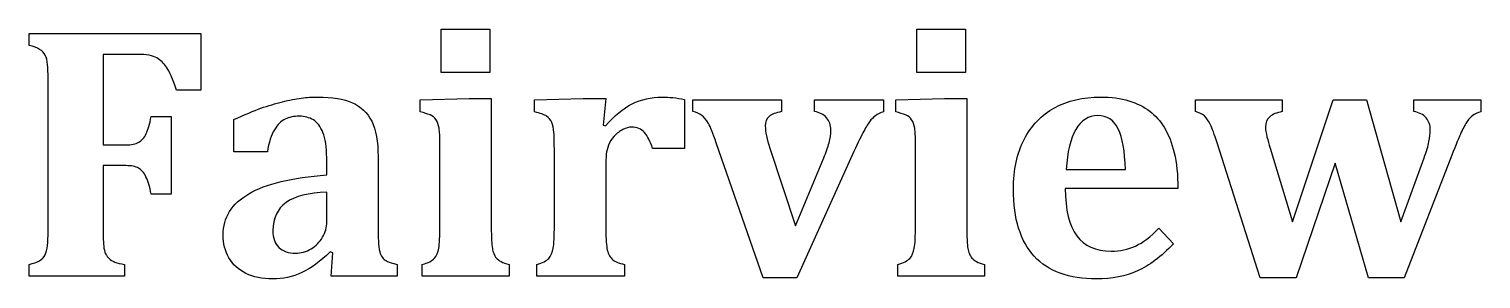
# Model space of a CAD drawing. Extents: x 0 to 800, y 146 to 730.
# Drawn here: x 428.39 to 459.03, y 470.61 to 475.89 of the extents above; entities that cross this region are included whole.
import ezdxf

# ---------------------------------------------------------------- set-up
doc = ezdxf.new("R2010")
doc.units = 0
doc.layers.get('0').update_dxf_attribs({"linetype": 'CONTINUOUS'})

msp = doc.modelspace()

# ---------------------------------------------------------------- linework, layer by layer
at = {"color": 7}
for points in [[(438.115672, 475.887048), (438.115672, 474.968304), (437.088176, 474.968304), (437.088176, 475.887048), (438.115672, 475.887048)], [(448.150672, 475.887048), (448.150672, 474.968304), (447.123176, 474.968304), (447.123176, 475.887048), (448.150672, 475.887048)], [(428.392064, 475.541976), (428.392064, 475.78948), (432.01832, 475.78948), (432.01832, 474.596976), (431.504568, 474.596976)], [(430.679568, 475.35072), (429.955816, 475.35072), (429.955816, 473.441968), (430.435816, 473.441968)], [(428.793272, 471.615728), (428.793272, 474.84448)], [(436.645688, 474.135768), (436.645688, 474.390768), (437.676944, 474.420768), (438.145688, 474.420768), (438.145688, 471.75452)], [(439.060688, 474.135784), (439.060688, 474.390784), (440.088192, 474.420784), (440.560688, 474.420784), (440.508176, 473.854552)], [(442.225648, 474.402048), (442.225648, 473.367048), (441.546896, 473.367048)], [(442.398192, 474.143304), (442.398192, 474.3908), (444.269424, 474.3908)], [(444.269424, 474.3908), (444.269424, 474.143304)], [(444.966944, 474.143304), (444.966944, 474.3908), (446.425688, 474.3908), (446.425688, 474.139552)], [(446.680688, 474.135768), (446.680688, 474.390768), (447.711944, 474.420768), (448.180688, 474.420768), (448.180688, 471.75452)], [(453.003176, 474.143304), (453.003176, 474.3908), (454.836928, 474.3908), (454.836928, 474.143304)], [(454.581944, 473.3708), (455.050688, 471.814552), (455.913192, 474.3908), (456.610688, 474.3908), (457.338192, 471.814552), (457.82944, 473.168304)], [(457.615648, 474.143304), (457.615648, 474.3908), (459.0294, 474.3908), (459.0294, 474.139552)], [(430.96832, 474.038248), (431.392064, 474.038248), (431.392064, 472.403248), (430.96832, 472.403248)], [(433.420712, 473.295776), (432.71196, 473.295776), (432.71196, 473.97828)], [(440.508176, 473.854552), (440.556896, 473.843272)], [(437.061952, 471.7508), (437.061952, 473.494552)], [(445.761944, 473.224552), (444.591944, 470.633304), (443.883192, 470.633304), (442.893192, 473.487048)], [(444.025672, 473.3708), (444.565672, 471.732048), (445.161928, 473.168304)], [(447.096952, 471.7508), (447.096952, 473.494552)], [(456.655672, 470.633304), (455.950672, 473.052048), (455.129424, 470.633304), (454.371928, 470.633304), (453.460672, 473.487048)], [(434.673184, 472.808272), (434.673184, 473.16452)], [(435.75696, 473.194512), (435.75696, 471.732008)], [(439.476888, 471.750784), (439.476888, 473.292032)], [(458.4144, 473.224584), (457.405648, 470.633336), (456.655672, 470.633304)], [(430.435816, 473.003224), (429.955816, 473.003224), (429.955672, 471.612048)], [(440.560616, 472.950784), (440.560616, 471.754536)], [(450.276928, 472.924552), (451.525672, 472.924552)], [(434.67692, 471.818304), (434.67692, 472.4408)], [(452.635648, 472.519584), (450.258152, 472.519584)], [(452.2344, 471.683336), (452.538176, 471.353304)], [(430.40948, 470.918256), (430.40948, 470.670752), (428.391976, 470.670752), (428.391976, 470.918256)], [(434.800672, 471.162048), (434.744432, 471.180768)], [(436.161928, 470.918288), (436.161928, 470.670784), (434.766928, 470.670784), (434.800672, 471.162048)], [(438.520656, 470.918312), (438.520656, 470.670808), (436.690656, 470.670808), (436.690672, 470.918304)], [(440.958112, 470.918288), (440.958112, 470.670784), (439.10936, 470.670784), (439.10936, 470.918288)], [(448.555656, 470.918312), (448.555656, 470.670808), (446.725656, 470.670808), (446.725672, 470.918304)]]:
    msp.add_lwpolyline(points, dxfattribs=at)
for points in [[(428.615192, 475.4576), (428.561432, 475.48888), (428.487064, 475.51696), (428.392064, 475.541976)], [(428.735192, 475.335728), (428.708952, 475.385728), (428.668952, 475.426352), (428.615192, 475.4576)], [(428.783912, 475.140728), (428.777512, 475.220728), (428.761432, 475.285728), (428.735192, 475.335728)], [(431.08832, 475.2776), (431.008312, 475.32632), (430.872064, 475.35072), (430.679568, 475.35072)], [(431.294568, 475.078856), (431.237048, 475.1626), (431.168312, 475.228848), (431.08832, 475.2776)], [(428.793272, 474.84448), (428.793272, 474.961976), (428.790072, 475.060728), (428.783912, 475.140728)], [(431.504568, 474.596976), (431.422064, 474.834472), (431.352064, 474.995096), (431.294568, 475.078856)], [(433.285712, 474.214528), (433.438216, 474.269488), (433.58884, 474.315152), (433.737592, 474.3514)], [(433.737592, 474.3514), (433.886336, 474.38764), (434.019464, 474.41324), (434.13696, 474.42828)], [(434.13696, 474.42828), (434.254464, 474.44324), (434.37196, 474.45076), (434.489464, 474.45076)], [(434.489464, 474.45076), (434.79196, 474.45076), (435.033832, 474.41076), (435.215088, 474.33076)], [(435.215088, 474.33076), (435.396336, 474.25076), (435.53196, 474.12076), (435.62196, 473.94076)], [(440.556896, 473.843272), (440.7394, 474.058264), (440.926896, 474.213264), (441.1194, 474.308272)], [(441.1194, 474.308272), (441.311896, 474.403264), (441.520648, 474.450768), (441.745648, 474.450768)], [(441.745648, 474.450768), (441.898144, 474.450768), (442.058144, 474.434528), (442.225648, 474.402048)], [(450.033176, 474.223928), (450.310672, 474.375176), (450.633176, 474.4508), (451.000672, 474.4508)], [(451.000672, 474.4508), (451.228168, 474.4508), (451.427544, 474.42456), (451.5988, 474.37208)], [(451.5988, 474.37208), (451.770048, 474.3196), (451.91692, 474.246456), (452.039424, 474.152704)], [(430.865192, 473.678248), (430.906472, 473.76324), (430.940792, 473.88324), (430.96832, 474.038248)], [(432.71196, 473.97828), (432.94196, 474.080776), (433.133216, 474.15952), (433.285712, 474.214528)], [(433.797592, 473.985776), (433.71384, 473.945776), (433.638216, 473.870152), (433.570712, 473.758904)], [(434.095712, 474.045776), (433.980712, 474.045776), (433.881336, 474.025776), (433.797592, 473.985776)], [(434.39196, 473.968896), (434.309464, 474.020176), (434.210712, 474.045776), (434.095712, 474.045776)], [(434.594464, 473.70264), (434.541984, 473.828888), (434.474464, 473.91764), (434.39196, 473.968896)], [(436.853816, 474.073928), (436.800056, 474.097688), (436.730688, 474.118328), (436.645688, 474.135768)], [(436.981312, 473.9708), (436.950032, 474.01576), (436.907552, 474.05016), (436.853816, 474.073928)], [(437.045072, 473.7908), (437.033792, 473.86576), (437.012592, 473.9258), (436.981312, 473.9708)], [(439.313816, 474.047656), (439.265096, 474.081416), (439.180688, 474.110776), (439.060688, 474.135784)], [(439.422568, 473.916408), (439.398808, 473.970168), (439.362568, 474.013904), (439.313816, 474.047656)], [(442.587568, 474.062672), (442.536288, 474.101392), (442.473192, 474.128272), (442.398192, 474.143304)], [(442.728192, 473.893928), (442.685712, 473.967688), (442.638816, 474.02392), (442.587568, 474.062672)], [(444.010672, 474.042048), (443.955632, 473.997008), (443.928176, 473.929544), (443.928176, 473.839552)], [(444.269424, 474.143304), (444.15192, 474.120824), (444.065672, 474.087064), (444.010672, 474.042048)], [(445.221944, 474.013928), (445.161944, 474.082648), (445.076936, 474.1258), (444.966944, 474.143304)], [(445.311944, 473.753304), (445.311936, 473.858296), (445.281944, 473.945176), (445.221944, 474.013928)], [(446.251312, 474.057048), (446.207552, 474.024568), (446.166312, 473.982088), (446.127568, 473.929552)], [(446.425688, 474.139552), (446.353208, 474.117072), (446.295064, 474.089552), (446.251312, 474.057048)], [(446.888816, 474.073928), (446.835056, 474.097688), (446.765688, 474.118328), (446.680688, 474.135768)], [(447.016312, 473.9708), (446.985032, 474.01576), (446.942552, 474.05016), (446.888816, 474.073928)], [(447.080072, 473.7908), (447.068792, 473.86576), (447.047592, 473.9258), (447.016312, 473.9708)], [(449.390048, 473.556424), (449.541296, 473.850176), (449.755672, 474.072672), (450.033176, 474.223928)], [(450.940672, 474.0608), (450.748176, 474.0608), (450.595048, 473.963296), (450.481296, 473.768304)], [(451.375672, 473.779552), (451.285672, 473.967048), (451.140672, 474.0608), (450.940672, 474.0608)], [(452.039424, 474.152704), (452.16192, 474.058952), (452.263168, 473.945832), (452.343176, 473.813336)], [(453.194424, 474.051424), (453.146904, 474.095184), (453.083176, 474.125824), (453.003176, 474.143304)], [(453.321928, 473.867672), (453.284408, 473.946392), (453.241928, 474.007672), (453.194424, 474.051424)], [(454.572552, 474.036424), (454.513832, 473.985144), (454.484424, 473.913296), (454.484424, 473.8208)], [(454.836928, 474.143304), (454.719424, 474.123304), (454.631296, 474.087704), (454.572552, 474.036424)], [(457.870648, 474.013928), (457.810648, 474.082648), (457.725648, 474.1258), (457.615648, 474.143304)], [(457.960648, 473.753304), (457.960648, 473.858296), (457.930648, 473.945176), (457.870648, 474.013928)], [(458.855024, 474.060832), (458.813744, 474.030832), (458.775016, 473.989552), (458.738776, 473.93708)], [(459.0294, 474.139552), (458.95436, 474.117072), (458.896272, 474.090832), (458.855024, 474.060832)], [(430.707696, 473.496368), (430.771456, 473.532608), (430.823936, 473.59324), (430.865192, 473.678248)], [(433.570712, 473.758904), (433.503192, 473.647648), (433.453216, 473.493272), (433.420712, 473.295776)], [(434.673184, 473.16452), (434.673176, 473.397016), (434.646944, 473.576392), (434.594464, 473.70264)], [(435.62196, 473.94076), (435.71196, 473.76076), (435.75696, 473.512008), (435.75696, 473.194512)], [(437.061952, 473.494552), (437.061944, 473.617048), (437.056352, 473.7158), (437.045072, 473.7908)], [(439.467528, 473.702656), (439.461128, 473.791408), (439.446248, 473.862656), (439.422568, 473.916408)], [(439.476888, 473.292032), (439.476888, 473.477032), (439.473688, 473.613904), (439.467528, 473.702656)], [(440.922528, 473.766408), (440.856288, 473.732648), (440.795024, 473.68516), (440.738776, 473.623912)], [(441.1044, 473.817048), (441.04936, 473.817048), (440.988776, 473.800168), (440.922528, 473.766408)], [(441.380024, 473.7008), (441.311304, 473.77832), (441.2194, 473.817048), (441.1044, 473.817048)], [(441.546896, 473.367048), (441.504416, 473.512048), (441.448768, 473.623296), (441.380024, 473.7008)], [(442.893192, 473.487048), (442.825672, 473.684544), (442.770688, 473.820176), (442.728192, 473.893928)], [(443.928176, 473.839552), (443.928176, 473.719544), (443.960656, 473.563296), (444.025672, 473.3708)], [(445.274424, 473.485176), (445.299384, 473.576424), (445.311944, 473.6658), (445.311944, 473.753304)], [(445.986944, 473.695176), (445.931904, 473.591424), (445.856936, 473.434552), (445.761944, 473.224552)], [(446.127568, 473.929552), (446.088768, 473.877072), (446.041936, 473.79892), (445.986944, 473.695176)], [(447.096952, 473.494552), (447.096952, 473.617048), (447.091352, 473.7158), (447.080072, 473.7908)], [(450.481296, 473.768304), (450.367544, 473.573296), (450.299424, 473.292048), (450.276928, 472.924552)], [(451.525672, 472.924552), (451.515672, 473.307048), (451.465672, 473.592048), (451.375672, 473.779552)], [(452.343176, 473.813336), (452.438168, 473.655832), (452.509424, 473.475832), (452.556928, 473.273336)], [(453.460672, 473.487048), (453.405632, 473.662048), (453.359424, 473.78892), (453.321928, 473.867672)], [(454.484424, 473.8208), (454.484424, 473.75832), (454.494424, 473.68892), (454.514424, 473.612672)], [(457.932568, 473.509552), (457.951288, 473.602048), (457.960648, 473.683296), (457.960648, 473.753304)], [(458.615024, 473.708336), (458.568784, 473.608328), (458.501896, 473.44708), (458.4144, 473.224584)], [(458.738776, 473.93708), (458.702536, 473.8846), (458.661256, 473.808328), (458.615024, 473.708336)], [(430.435816, 473.441968), (430.553312, 473.441968), (430.643936, 473.460128), (430.707696, 473.496368)], [(440.618776, 473.436408), (440.595016, 473.372648), (440.579416, 473.30828), (440.571896, 473.243288)], [(440.738776, 473.623912), (440.682536, 473.562632), (440.64252, 473.50016), (440.618776, 473.436408)], [(445.161928, 473.168304), (445.211928, 473.288296), (445.249424, 473.39392), (445.274424, 473.485176)], [(449.163176, 472.508304), (449.163176, 472.913296), (449.238776, 473.262672), (449.390048, 473.556424)], [(454.514424, 473.612672), (454.534424, 473.536432), (454.556904, 473.4558), (454.581944, 473.3708)], [(457.82944, 473.168304), (457.87944, 473.303296), (457.913808, 473.417048), (457.932568, 473.509552)], [(440.571896, 473.243288), (440.564696, 473.178248), (440.560616, 473.080784), (440.560616, 472.950784)], [(452.556928, 473.273336), (452.606928, 473.065832), (452.633168, 472.814584), (452.635648, 472.519584)], [(430.702064, 472.950744), (430.639584, 472.985784), (430.550816, 473.003224), (430.435816, 473.003224)], [(430.859568, 472.768872), (430.817088, 472.85512), (430.764568, 472.915744), (430.702064, 472.950744)], [(430.96832, 472.403248), (430.93832, 472.560744), (430.90208, 472.682616), (430.859568, 472.768872)], [(433.028808, 472.408896), (433.390056, 472.620144), (433.938176, 472.753264), (434.673184, 472.808272)], [(434.67692, 472.4408), (434.289424, 472.4308), (434.002544, 472.358296), (433.816296, 472.223304)], [(449.6038, 471.088928), (449.310048, 471.407672), (449.163176, 471.8808), (449.163176, 472.508304)], [(450.258152, 472.519584), (450.260552, 472.06708), (450.341272, 471.73396), (450.500024, 471.520208)], [(432.486928, 471.540768), (432.486928, 471.908264), (432.66756, 472.19764), (433.028808, 472.408896)], [(433.816296, 472.223304), (433.630048, 472.088296), (433.53692, 471.8908), (433.53692, 471.6308)], [(434.58692, 471.492048), (434.64692, 471.594552), (434.67692, 471.703296), (434.67692, 471.818304)], [(428.781992, 471.315728), (428.789192, 471.395728), (428.793272, 471.495728), (428.793272, 471.615728)], [(429.955672, 471.612048), (429.955672, 471.479552), (429.959672, 471.378928), (429.966952, 471.310176)], [(432.608808, 471.057016), (432.52756, 471.197016), (432.486928, 471.358272), (432.486928, 471.540768)], [(433.53692, 471.6308), (433.53692, 471.4758), (433.5794, 471.357672), (433.664424, 471.276424)], [(435.75696, 471.732008), (435.75696, 471.567008), (435.76096, 471.439512), (435.76824, 471.349512)], [(437.037552, 471.259552), (437.053792, 471.349552), (437.061952, 471.513296), (437.061952, 471.7508)], [(438.145688, 471.75452), (438.145688, 471.61452), (438.147288, 471.506392), (438.151288, 471.430144)], [(439.452488, 471.259536), (439.468728, 471.349536), (439.476888, 471.51328), (439.476888, 471.750784)], [(440.560616, 471.754536), (440.560616, 471.517032), (440.569336, 471.350784), (440.586856, 471.255784)], [(447.072552, 471.259552), (447.088792, 471.349552), (447.096952, 471.513296), (447.096952, 471.7508)], [(448.180688, 471.75452), (448.180688, 471.61452), (448.182288, 471.506392), (448.186288, 471.430144)], [(450.500024, 471.520208), (450.658776, 471.306456), (450.900648, 471.199584), (451.225648, 471.199584)], [(451.7394, 471.306456), (451.891896, 471.377736), (452.056896, 471.503328), (452.2344, 471.683336)], [(428.731352, 471.118856), (428.757592, 471.170136), (428.774472, 471.235728), (428.781992, 471.315728)], [(429.966952, 471.310176), (429.974152, 471.241456), (429.988232, 471.1858), (430.008232, 471.143304)], [(433.664424, 471.276424), (433.749424, 471.195176), (433.86692, 471.154552), (434.01692, 471.154552)], [(434.01692, 471.154552), (434.13192, 471.154552), (434.240672, 471.185192), (434.343176, 471.246424)], [(434.343176, 471.246424), (434.445672, 471.307704), (434.52692, 471.389552), (434.58692, 471.492048)], [(435.76824, 471.349512), (435.77544, 471.259512), (435.7876, 471.192632), (435.80384, 471.148888)], [(436.9438, 471.0458), (436.99004, 471.09828), (437.02132, 471.169552), (437.037552, 471.259552)], [(438.151288, 471.430144), (438.155288, 471.353904), (438.160648, 471.295144), (438.168168, 471.253896)], [(438.168168, 471.253896), (438.175368, 471.212616), (438.186248, 471.175736), (438.200008, 471.143272)], [(439.358736, 471.045784), (439.404976, 471.098264), (439.436256, 471.169536), (439.452488, 471.259536)], [(440.586856, 471.255784), (440.604376, 471.160784), (440.639336, 471.086408), (440.691856, 471.032656)], [(446.9788, 471.0458), (447.02504, 471.09828), (447.05632, 471.169552), (447.072552, 471.259552)], [(448.186288, 471.430144), (448.190288, 471.353904), (448.195648, 471.295144), (448.203168, 471.253896)], [(448.203168, 471.253896), (448.210368, 471.212616), (448.221248, 471.175736), (448.235008, 471.143272)], [(451.225648, 471.199584), (451.415648, 471.199584), (451.586896, 471.235184), (451.7394, 471.306456)], [(452.538176, 471.353304), (452.283168, 471.083304), (452.030672, 470.892048), (451.780672, 470.779552)], [(428.391976, 470.918256), (428.48448, 470.940736), (428.5576, 470.966976), (428.611352, 470.996976)], [(428.611352, 470.996976), (428.665112, 471.026976), (428.705104, 471.067616), (428.731352, 471.118856)], [(430.008232, 471.143304), (430.028232, 471.100824), (430.052632, 471.066424), (430.081352, 471.040176)], [(430.081352, 471.040176), (430.110072, 471.013936), (430.150072, 470.990176), (430.201352, 470.968896)], [(430.201352, 470.968896), (430.252632, 470.947616), (430.321976, 470.930736), (430.40948, 470.918256)], [(432.968808, 470.728896), (432.810056, 470.807616), (432.690056, 470.917016), (432.608808, 471.057016)], [(434.744432, 471.180768), (434.539432, 470.980768), (434.340056, 470.835768), (434.146304, 470.745768)], [(435.80384, 471.148888), (435.82008, 471.105128), (435.84072, 471.070168), (435.86568, 471.043888)], [(435.86568, 471.043888), (435.89064, 471.017648), (435.92128, 470.996368), (435.95756, 470.980128)], [(435.95756, 470.980128), (435.9938, 470.963888), (436.061928, 470.943248), (436.161928, 470.918288)], [(436.690672, 470.918304), (436.813176, 470.950784), (436.897552, 470.993264), (436.9438, 471.0458)], [(438.200008, 471.143272), (438.213768, 471.110792), (438.231848, 471.080792), (438.254408, 471.053272)], [(438.254408, 471.053272), (438.276888, 471.025752), (438.309448, 471.000792), (438.351912, 470.978312)], [(438.351912, 470.978312), (438.394392, 470.955832), (438.450656, 470.935832), (438.520656, 470.918312)], [(439.10936, 470.918288), (439.22936, 470.950768), (439.312488, 470.993248), (439.358736, 471.045784)], [(440.691856, 471.032656), (440.744336, 470.978896), (440.833104, 470.940784), (440.958112, 470.918288)], [(446.725672, 470.918304), (446.848176, 470.950784), (446.932552, 470.993264), (446.9788, 471.0458)], [(448.235008, 471.143272), (448.248768, 471.110792), (448.266848, 471.080792), (448.289408, 471.053272)], [(448.289408, 471.053272), (448.311888, 471.025752), (448.344448, 471.000792), (448.386912, 470.978312)], [(448.386912, 470.978312), (448.429392, 470.955832), (448.485656, 470.935832), (448.555656, 470.918312)], [(450.918176, 470.6108), (450.335672, 470.6108), (449.897552, 470.770176), (449.6038, 471.088928)], [(433.529432, 470.610768), (433.314432, 470.610768), (433.127552, 470.650128), (432.968808, 470.728896)], [(434.146304, 470.745768), (433.952552, 470.655768), (433.746928, 470.610768), (433.529432, 470.610768)], [(451.780672, 470.779552), (451.530672, 470.667048), (451.243168, 470.6108), (450.918176, 470.6108)]]:
    msp.add_open_spline(points, degree=3, dxfattribs=at)

doc.saveas('drawing.dxf')
